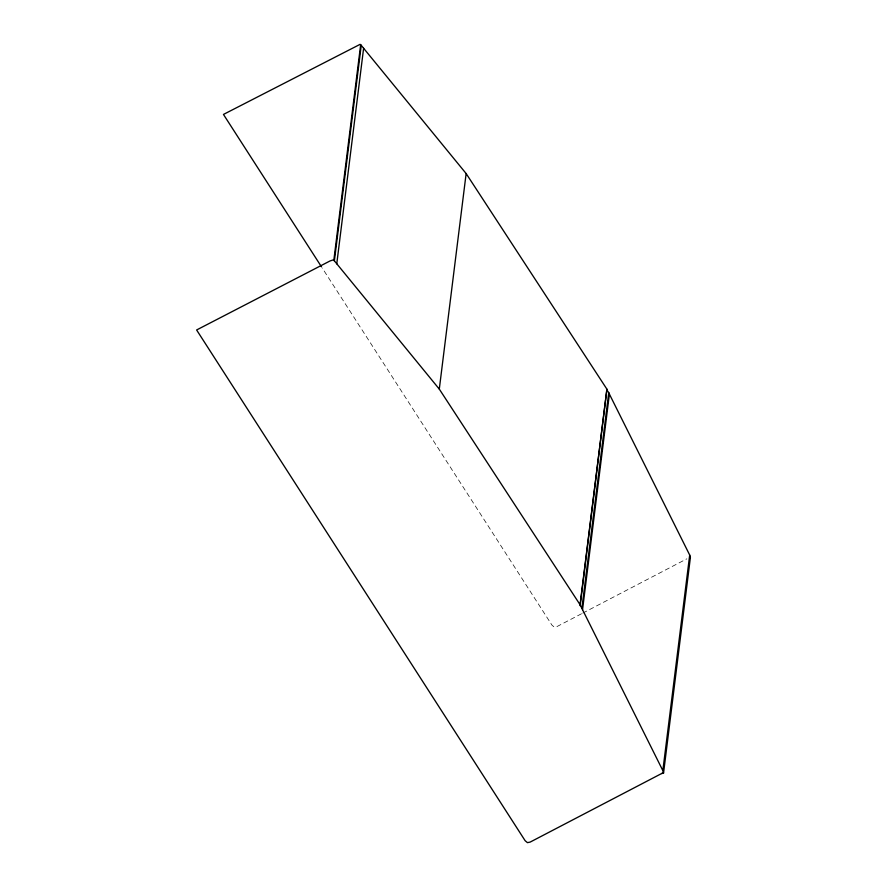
<?xml version="1.0" encoding="UTF-8"?>
<svg xmlns="http://www.w3.org/2000/svg" width="887" height="887" viewBox="0 0 887 887"><rect width="100%" height="100%" fill="white"/><g stroke="black" fill="none" stroke-linecap="round" stroke-linejoin="round"><path stroke-width="0.67" stroke-dasharray="4.43 3.33" d="M581.506 613.771L557.014 626.544L554.286 627.109L551.969 625.158L322.236 267.996M582.737 613.128L686.837 558.843"/><path stroke-width="1.33" d="M333.811 260.379L360.654 44.838M661.913 773.619L662.966 772.599L663.543 773.087L662.844 770.592L580.054 604.701L439.298 389.105L334.388 260.867L361.242 45.326L360.078 44.35L223.457 114.434L321.493 266.832M336.761 263.816L363.615 48.275L361.242 45.326M439.298 389.105L466.141 173.564L363.615 48.275M580.054 604.701L606.908 389.16L466.141 173.564M580.12 605.699L606.908 389.16M581.905 608.16L608.759 392.619L606.963 390.158M582.548 609.646L609.391 394.105L608.759 392.619M662.844 770.592L689.698 555.051L609.391 394.105M663.543 773.087L690.385 557.546L689.698 555.051M662.434 773.109L530.171 842.085L527.443 842.65L525.126 840.699L196.615 329.975L329.986 260.978L333.235 259.891L334.388 260.867M689.809 557.058L690.385 557.546"/></g></svg>
